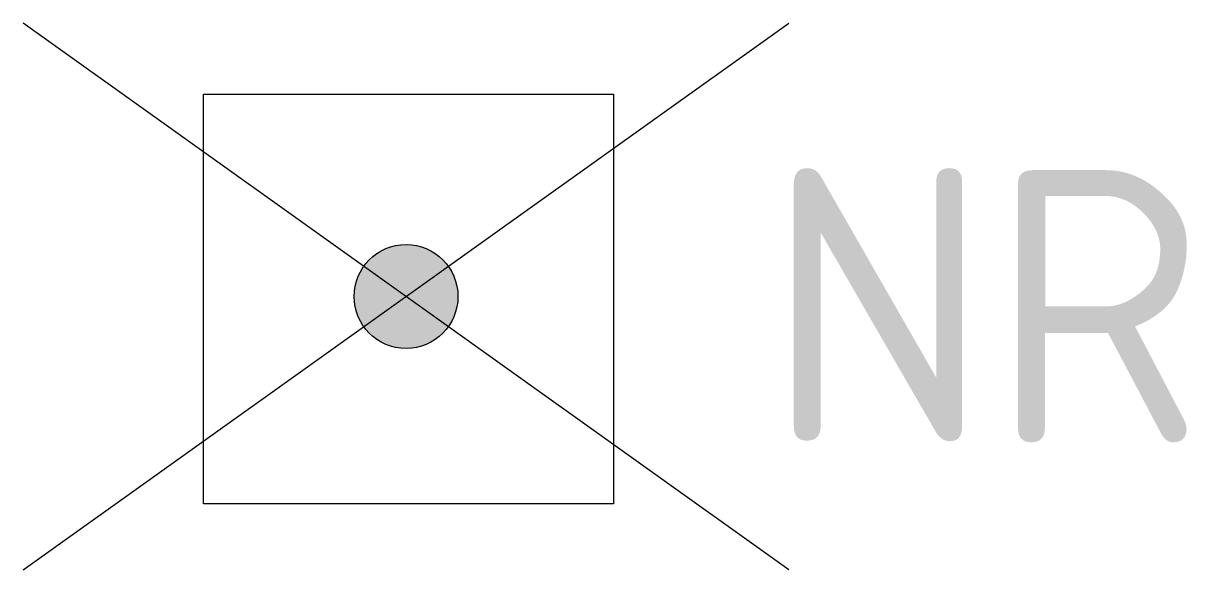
# Model space of a CAD drawing. Extents: x -3.5 to 7.1, y -2.5 to 2.5.
import ezdxf
from ezdxf.enums import TextEntityAlignment as Align

# ---------------------------------------------------------------- set-up
doc = ezdxf.new("R2010")
doc.units = 0
doc.styles.add('NLCS-ISO', font='NLCS-ISO.ttf')

msp = doc.modelspace()

# ---------------------------------------------------------------- hatches: boundary and pattern name
h = msp.add_hatch(color=256)
h.paths.add_polyline_path([(0.342, 0.33, 0.674735), (-0.475, 0, 0.205372), (-0.328, -0.344)])
h.paths.add_polyline_path([(0.475, 0, 0.194219), (0.342, 0.33), (-0.328, -0.344, 0.659239)])

# ---------------------------------------------------------------- linework, layer by layer
for p, q in [((-3.5, -2.5), (3.5, 2.5)), ((3.5, -2.5), (-3.5, 2.5)), ((-1.852, -1.898), (-1.852, 1.852)), ((-1.852, 1.852), (1.898, 1.852)), ((1.898, 1.852), (1.898, -1.898)), ((1.898, -1.898), (-1.852, -1.898))]:
    msp.add_line(p, q)
msp.add_circle((0, 0), 0.475)

# ---------------------------------------------------------------- texts
at = {"style": 'NLCS-ISO'}
msp.add_attdef('NR', text='', height=2.5, dxfattribs=at).set_placement((3.29, -0.084), align=Align.MIDDLE_LEFT)

doc.saveas('drawing.dxf')
